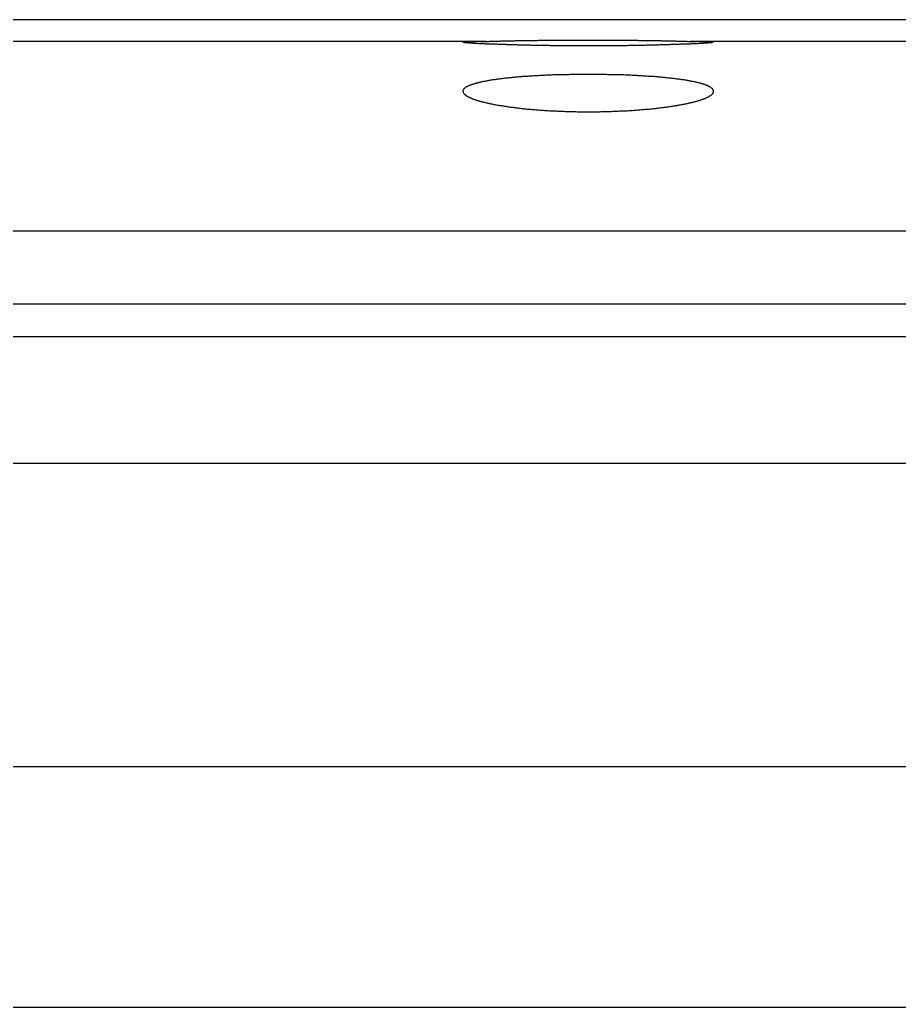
# Model space of a CAD drawing. Header units: millimetres. Extents: x -945625 to 316, y 6 to 533140.
# Drawn here: x -945394.83 to -945389.04, y 532390.01 to 532396.51 of the extents above; entities that cross this region are included whole.
import ezdxf

# ---------------------------------------------------------------- set-up
doc = ezdxf.new("R2010")
doc.units = ezdxf.units.MM
doc.header["$LTSCALE"] = 4

msp = doc.modelspace()

# ---------------------------------------------------------------- linework, layer by layer
at = {"color": 7, "linetype": 'Continuous'}
for p, q in [((-945370.2844, 532396.5092), (-945400.8844, 532396.5092)), ((-945391.7958, 532396.3653), (-945400.8844, 532396.3653)), ((-945391.7958, 532396.3652), (-945391.7406, 532396.3652)), ((-945390.4282, 532396.3652), (-945390.3729, 532396.3652)), ((-945388.3958, 532396.3653), (-945390.3729, 532396.3653)), ((-945354.8844, 532395.118), (-945400.8844, 532395.118)), ((-945400.8844, 532394.6388), (-945354.8844, 532394.6388)), ((-945462.6844, 532394.425), (-945343.4844, 532394.425)), ((-945343.4844, 532393.589), (-945462.6844, 532393.589)), ((-945343.4844, 532391.5908), (-945462.6844, 532391.5908)), ((-945454.4844, 532390.0092), (-945353.8844, 532390.0092))]:
    msp.add_line(p, q, dxfattribs=at)
for points in [[(-945391.7405, 532396.3647), (-945391.7455, 532396.3647), (-945391.7495, 532396.3647), (-945391.7545, 532396.3657), (-945391.7595, 532396.3657), (-945391.7635, 532396.3657), (-945391.7675, 532396.3657), (-945391.7725, 532396.3657), (-945391.7765, 532396.3657), (-945391.7805, 532396.3657), (-945391.7845, 532396.3657), (-945391.7885, 532396.3657), (-945391.7925, 532396.3657), (-945391.7965, 532396.3657), (-945391.8005, 532396.3657), (-945391.8045, 532396.3657), (-945391.8085, 532396.3657), (-945391.8115, 532396.3657), (-945391.8155, 532396.3657), (-945391.8185, 532396.3657), (-945391.8225, 532396.3657), (-945391.8255, 532396.3647), (-945391.8295, 532396.3647), (-945391.8325, 532396.3647), (-945391.8355, 532396.3647), (-945391.8385, 532396.3647), (-945391.8415, 532396.3647), (-945391.8445, 532396.3647), (-945391.8475, 532396.3647), (-945391.8505, 532396.3647), (-945391.8535, 532396.3647), (-945391.8565, 532396.3647), (-945391.8585, 532396.3647), (-945391.8615, 532396.3647), (-945391.8645, 532396.3647), (-945391.8665, 532396.3647), (-945391.8715, 532396.3647), (-945391.8735, 532396.3647), (-945391.8775, 532396.3647), (-945391.8795, 532396.3647), (-945391.8835, 532396.3647), (-945391.8855, 532396.3647), (-945391.8895, 532396.3647), (-945391.8925, 532396.3637), (-945391.8955, 532396.3637), (-945391.8985, 532396.3637), (-945391.9005, 532396.3637), (-945391.9025, 532396.3637), (-945391.9055, 532396.3637), (-945391.9075, 532396.3627), (-945391.9095, 532396.3627), (-945391.9075, 532396.3617), (-945391.9055, 532396.3607), (-945391.9025, 532396.3607), (-945391.9005, 532396.3607), (-945391.8985, 532396.3597), (-945391.8955, 532396.3597), (-945391.8935, 532396.3597), (-945391.8895, 532396.3597), (-945391.8865, 532396.3587), (-945391.8825, 532396.3587), (-945391.8805, 532396.3587), (-945391.8765, 532396.3587), (-945391.8745, 532396.3577), (-945391.8695, 532396.3577), (-945391.8645, 532396.3577), (-945391.8625, 532396.3577), (-945391.8595, 532396.3567), (-945391.8575, 532396.3567), (-945391.8545, 532396.3567), (-945391.8515, 532396.3567), (-945391.8485, 532396.3567), (-945391.8455, 532396.3567), (-945391.8435, 532396.3557), (-945391.8395, 532396.3557), (-945391.8365, 532396.3557), (-945391.8335, 532396.3557), (-945391.8305, 532396.3557), (-945391.8275, 532396.3547), (-945391.8235, 532396.3547), (-945391.8205, 532396.3547), (-945391.8165, 532396.3547), (-945391.8135, 532396.3547), (-945391.8095, 532396.3547), (-945391.8055, 532396.3537), (-945391.8025, 532396.3537), (-945391.7985, 532396.3537), (-945391.7945, 532396.3537), (-945391.7905, 532396.3537), (-945391.7865, 532396.3527), (-945391.7825, 532396.3527), (-945391.7785, 532396.3527), (-945391.7735, 532396.3527), (-945391.7695, 532396.3527), (-945391.7655, 532396.3527), (-945391.7605, 532396.3517), (-945391.7565, 532396.3517), (-945391.7515, 532396.3517), (-945391.7475, 532396.3517), (-945391.7425, 532396.3517), (-945391.7375, 532396.3507), (-945391.7335, 532396.3507), (-945391.7285, 532396.3507), (-945391.7235, 532396.3507), (-945391.7185, 532396.3507), (-945391.7135, 532396.3497), (-945391.7085, 532396.3497), (-945391.7035, 532396.3497), (-945391.6985, 532396.3497), (-945391.6935, 532396.3497), (-945391.6885, 532396.3497), (-945391.6825, 532396.3487), (-945391.6775, 532396.3487), (-945391.6725, 532396.3487), (-945391.6665, 532396.3487), (-945391.6615, 532396.3487), (-945391.6555, 532396.3477), (-945391.6505, 532396.3477), (-945391.6445, 532396.3477), (-945391.6395, 532396.3477), (-945391.6335, 532396.3477), (-945391.6275, 532396.3477), (-945391.6225, 532396.3467), (-945391.6165, 532396.3467), (-945391.6105, 532396.3467), (-945391.6045, 532396.3467), (-945391.5985, 532396.3467), (-945391.5925, 532396.3467), (-945391.5865, 532396.3457), (-945391.5805, 532396.3457), (-945391.5745, 532396.3457), (-945391.5685, 532396.3457), (-945391.5625, 532396.3457), (-945391.5565, 532396.3457), (-945391.5505, 532396.3447), (-945391.5435, 532396.3447), (-945391.5375, 532396.3447), (-945391.5315, 532396.3447), (-945391.5245, 532396.3447), (-945391.5185, 532396.3447), (-945391.5125, 532396.3447), (-945391.5055, 532396.3437), (-945391.4995, 532396.3437), (-945391.4925, 532396.3437), (-945391.4865, 532396.3437), (-945391.4795, 532396.3437), (-945391.4735, 532396.3437), (-945391.4665, 532396.3437), (-945391.4595, 532396.3427), (-945391.4525, 532396.3427), (-945391.4465, 532396.3427), (-945391.4395, 532396.3427), (-945391.4325, 532396.3427), (-945391.4255, 532396.3427), (-945391.4195, 532396.3427), (-945391.4125, 532396.3427), (-945391.4055, 532396.3417), (-945391.3985, 532396.3417), (-945391.3915, 532396.3417), (-945391.3845, 532396.3417), (-945391.3775, 532396.3417), (-945391.3705, 532396.3417), (-945391.3635, 532396.3417), (-945391.3565, 532396.3417), (-945391.3495, 532396.3417), (-945391.3415, 532396.3417), (-945391.3345, 532396.3407), (-945391.3275, 532396.3407), (-945391.3205, 532396.3407), (-945391.3135, 532396.3407), (-945391.3055, 532396.3407), (-945391.2985, 532396.3407), (-945391.2915, 532396.3407), (-945391.2845, 532396.3407), (-945391.2765, 532396.3407), (-945391.2695, 532396.3407), (-945391.2615, 532396.3407), (-945391.2545, 532396.3407), (-945391.2475, 532396.3407), (-945391.2395, 532396.3397), (-945391.2325, 532396.3397), (-945391.2245, 532396.3397), (-945391.2175, 532396.3397), (-945391.2095, 532396.3397), (-945391.2025, 532396.3397), (-945391.1945, 532396.3397), (-945391.1875, 532396.3397), (-945391.1795, 532396.3397), (-945391.1725, 532396.3397), (-945391.1645, 532396.3397), (-945391.1575, 532396.3397), (-945391.1495, 532396.3397), (-945391.1415, 532396.3397), (-945391.1345, 532396.3397), (-945391.1265, 532396.3397), (-945391.1185, 532396.3397), (-945391.1115, 532396.3397), (-945391.1035, 532396.3397), (-945391.0955, 532396.3397), (-945391.0885, 532396.3397), (-945391.0805, 532396.3397), (-945391.0725, 532396.3397), (-945391.0645, 532396.3397), (-945391.0575, 532396.3397), (-945391.0495, 532396.3397), (-945391.0415, 532396.3397), (-945391.0335, 532396.3397), (-945391.0255, 532396.3397), (-945391.0185, 532396.3397), (-945391.0105, 532396.3397), (-945391.0025, 532396.3397), (-945390.9945, 532396.3397), (-945390.9875, 532396.3397), (-945390.9795, 532396.3397), (-945390.9715, 532396.3397), (-945390.9645, 532396.3397), (-945390.9565, 532396.3397), (-945390.9485, 532396.3397), (-945390.9415, 532396.3397), (-945390.9335, 532396.3397), (-945390.9255, 532396.3397), (-945390.9185, 532396.3407), (-945390.9105, 532396.3407), (-945390.9035, 532396.3407), (-945390.8955, 532396.3407), (-945390.8875, 532396.3407), (-945390.8805, 532396.3407), (-945390.8725, 532396.3407), (-945390.8655, 532396.3407), (-945390.8575, 532396.3407), (-945390.8505, 532396.3407), (-945390.8425, 532396.3407), (-945390.8355, 532396.3407), (-945390.8285, 532396.3407), (-945390.8205, 532396.3417), (-945390.8135, 532396.3417), (-945390.8065, 532396.3417), (-945390.7985, 532396.3417), (-945390.7915, 532396.3417), (-945390.7845, 532396.3417), (-945390.7775, 532396.3417), (-945390.7695, 532396.3417), (-945390.7625, 532396.3417), (-945390.7555, 532396.3427), (-945390.7485, 532396.3427), (-945390.7415, 532396.3427), (-945390.7345, 532396.3427), (-945390.7275, 532396.3427), (-945390.7205, 532396.3427), (-945390.7135, 532396.3427), (-945390.7065, 532396.3427), (-945390.6995, 532396.3437), (-945390.6925, 532396.3437), (-945390.6855, 532396.3437), (-945390.6785, 532396.3437), (-945390.6715, 532396.3437), (-945390.6655, 532396.3437), (-945390.6585, 532396.3437), (-945390.6515, 532396.3447), (-945390.6455, 532396.3447), (-945390.6385, 532396.3447), (-945390.6325, 532396.3447), (-945390.6255, 532396.3447), (-945390.6195, 532396.3447), (-945390.6135, 532396.3457), (-945390.6065, 532396.3457), (-945390.6005, 532396.3457), (-945390.5945, 532396.3457), (-945390.5885, 532396.3457), (-945390.5815, 532396.3457), (-945390.5755, 532396.3467), (-945390.5695, 532396.3467), (-945390.5635, 532396.3467), (-945390.5575, 532396.3467), (-945390.5525, 532396.3467), (-945390.5465, 532396.3467), (-945390.5405, 532396.3477), (-945390.5345, 532396.3477), (-945390.5285, 532396.3477), (-945390.5235, 532396.3477), (-945390.5175, 532396.3477), (-945390.5125, 532396.3477), (-945390.5065, 532396.3487), (-945390.5015, 532396.3487), (-945390.4955, 532396.3487), (-945390.4905, 532396.3487), (-945390.4855, 532396.3487), (-945390.4805, 532396.3497), (-945390.4745, 532396.3497), (-945390.4695, 532396.3497), (-945390.4645, 532396.3497), (-945390.4595, 532396.3497), (-945390.4545, 532396.3497), (-945390.4495, 532396.3507), (-945390.4445, 532396.3507), (-945390.4405, 532396.3507), (-945390.4355, 532396.3507), (-945390.4305, 532396.3507), (-945390.4265, 532396.3517), (-945390.4215, 532396.3517), (-945390.4165, 532396.3517), (-945390.4125, 532396.3517), (-945390.4085, 532396.3517), (-945390.4035, 532396.3527), (-945390.3995, 532396.3527), (-945390.3955, 532396.3527), (-945390.3915, 532396.3527), (-945390.3865, 532396.3527), (-945390.3825, 532396.3527), (-945390.3785, 532396.3537), (-945390.3745, 532396.3537), (-945390.3715, 532396.3537), (-945390.3675, 532396.3537), (-945390.3635, 532396.3537), (-945390.3595, 532396.3547), (-945390.3565, 532396.3547), (-945390.3525, 532396.3547), (-945390.3495, 532396.3547), (-945390.3455, 532396.3547), (-945390.3425, 532396.3547), (-945390.3385, 532396.3557), (-945390.3355, 532396.3557), (-945390.3325, 532396.3557), (-945390.3295, 532396.3557), (-945390.3265, 532396.3557), (-945390.3235, 532396.3567), (-945390.3205, 532396.3567), (-945390.3175, 532396.3567), (-945390.3145, 532396.3567), (-945390.3115, 532396.3567), (-945390.3095, 532396.3567), (-945390.3065, 532396.3577), (-945390.3035, 532396.3577), (-945390.2995, 532396.3577), (-945390.2965, 532396.3577), (-945390.2945, 532396.3577), (-945390.2925, 532396.3587), (-945390.2885, 532396.3587), (-945390.2865, 532396.3587), (-945390.2825, 532396.3587), (-945390.2805, 532396.3587), (-945390.2785, 532396.3597), (-945390.2755, 532396.3597), (-945390.2725, 532396.3597), (-945390.2705, 532396.3597), (-945390.2685, 532396.3607), (-945390.2655, 532396.3607), (-945390.2635, 532396.3607), (-945390.2615, 532396.3617), (-945390.2635, 532396.3637), (-945390.2655, 532396.3637), (-945390.2685, 532396.3637), (-945390.2705, 532396.3637), (-945390.2735, 532396.3637), (-945390.2765, 532396.3637), (-945390.2795, 532396.3637), (-945390.2825, 532396.3647), (-945390.2845, 532396.3647), (-945390.2885, 532396.3647), (-945390.2905, 532396.3647), (-945390.2945, 532396.3647), (-945390.2965, 532396.3647), (-945390.3015, 532396.3647), (-945390.3065, 532396.3647), (-945390.3115, 532396.3647), (-945390.3135, 532396.3647), (-945390.3165, 532396.3647), (-945390.3195, 532396.3647), (-945390.3225, 532396.3647), (-945390.3255, 532396.3647), (-945390.3285, 532396.3647), (-945390.3315, 532396.3647), (-945390.3345, 532396.3647), (-945390.3375, 532396.3647), (-945390.3405, 532396.3647), (-945390.3445, 532396.3647), (-945390.3475, 532396.3647), (-945390.3505, 532396.3647), (-945390.3545, 532396.3657), (-945390.3575, 532396.3657), (-945390.3615, 532396.3657), (-945390.3655, 532396.3657), (-945390.3695, 532396.3657), (-945390.3725, 532396.3657), (-945390.3765, 532396.3657), (-945390.3805, 532396.3657), (-945390.3845, 532396.3657), (-945390.3885, 532396.3657), (-945390.3925, 532396.3657), (-945390.3975, 532396.3657), (-945390.4015, 532396.3657), (-945390.4055, 532396.3657), (-945390.4105, 532396.3657), (-945390.4145, 532396.3657), (-945390.4185, 532396.3647), (-945390.4235, 532396.3647), (-945390.4285, 532396.3647)], [(-945390.4285, 532396.3647), (-945390.4335, 532396.3657), (-945390.4385, 532396.3657), (-945390.4435, 532396.3657), (-945390.4485, 532396.3657), (-945390.4535, 532396.3657), (-945390.4585, 532396.3657), (-945390.4635, 532396.3657), (-945390.4685, 532396.3667), (-945390.4745, 532396.3667), (-945390.4795, 532396.3667), (-945390.4855, 532396.3667), (-945390.4905, 532396.3667), (-945390.4965, 532396.3667), (-945390.5015, 532396.3667), (-945390.5075, 532396.3677), (-945390.5135, 532396.3677), (-945390.5185, 532396.3677), (-945390.5245, 532396.3677), (-945390.5305, 532396.3677), (-945390.5365, 532396.3677), (-945390.5425, 532396.3677), (-945390.5485, 532396.3677), (-945390.5545, 532396.3687), (-945390.5605, 532396.3687), (-945390.5665, 532396.3687), (-945390.5725, 532396.3687), (-945390.5795, 532396.3687), (-945390.5855, 532396.3687), (-945390.5915, 532396.3687), (-945390.5985, 532396.3687), (-945390.6045, 532396.3697), (-945390.6105, 532396.3697), (-945390.6175, 532396.3697), (-945390.6245, 532396.3697), (-945390.6305, 532396.3697), (-945390.6375, 532396.3697), (-945390.6435, 532396.3697), (-945390.6505, 532396.3697), (-945390.6575, 532396.3697), (-945390.6645, 532396.3697), (-945390.6705, 532396.3707), (-945390.6775, 532396.3707), (-945390.6845, 532396.3707), (-945390.6915, 532396.3707), (-945390.6985, 532396.3707), (-945390.7055, 532396.3707), (-945390.7125, 532396.3707), (-945390.7195, 532396.3707), (-945390.7265, 532396.3707), (-945390.7335, 532396.3707), (-945390.7415, 532396.3707), (-945390.7485, 532396.3707), (-945390.7555, 532396.3717), (-945390.7625, 532396.3717), (-945390.7705, 532396.3717), (-945390.7775, 532396.3717), (-945390.7845, 532396.3717), (-945390.7925, 532396.3717), (-945390.7995, 532396.3717), (-945390.8075, 532396.3717), (-945390.8145, 532396.3717), (-945390.8225, 532396.3717), (-945390.8295, 532396.3717), (-945390.8375, 532396.3717), (-945390.8445, 532396.3717), (-945390.8525, 532396.3717), (-945390.8605, 532396.3717), (-945390.8675, 532396.3717), (-945390.8755, 532396.3727), (-945390.8835, 532396.3727), (-945390.8905, 532396.3727), (-945390.8985, 532396.3727), (-945390.9065, 532396.3727), (-945390.9145, 532396.3727), (-945390.9225, 532396.3727), (-945390.9305, 532396.3727), (-945390.9375, 532396.3727), (-945390.9455, 532396.3727), (-945390.9535, 532396.3727), (-945390.9615, 532396.3727), (-945390.9695, 532396.3727), (-945390.9775, 532396.3727), (-945390.9855, 532396.3727), (-945390.9935, 532396.3727), (-945391.0015, 532396.3727), (-945391.0095, 532396.3727), (-945391.0175, 532396.3727), (-945391.0265, 532396.3727), (-945391.0345, 532396.3727), (-945391.0425, 532396.3727), (-945391.0505, 532396.3727), (-945391.0585, 532396.3727), (-945391.0665, 532396.3727), (-945391.0745, 532396.3727), (-945391.0825, 532396.3727), (-945391.0915, 532396.3727), (-945391.0995, 532396.3727), (-945391.1075, 532396.3727), (-945391.1155, 532396.3727), (-945391.1235, 532396.3727), (-945391.1315, 532396.3727), (-945391.1395, 532396.3727), (-945391.1475, 532396.3727), (-945391.1555, 532396.3727), (-945391.1635, 532396.3727), (-945391.1715, 532396.3727), (-945391.1795, 532396.3727), (-945391.1875, 532396.3727), (-945391.1955, 532396.3727), (-945391.2025, 532396.3727), (-945391.2105, 532396.3727), (-945391.2185, 532396.3727), (-945391.2265, 532396.3727), (-945391.2345, 532396.3727), (-945391.2425, 532396.3727), (-945391.2495, 532396.3727), (-945391.2575, 532396.3727), (-945391.2655, 532396.3727), (-945391.2735, 532396.3727), (-945391.2805, 532396.3727), (-945391.2885, 532396.3727), (-945391.2965, 532396.3727), (-945391.3035, 532396.3717), (-945391.3115, 532396.3717), (-945391.3185, 532396.3717), (-945391.3265, 532396.3717), (-945391.3335, 532396.3717), (-945391.3415, 532396.3717), (-945391.3485, 532396.3717), (-945391.3565, 532396.3717), (-945391.3635, 532396.3717), (-945391.3715, 532396.3717), (-945391.3785, 532396.3717), (-945391.3855, 532396.3717), (-945391.3935, 532396.3717), (-945391.4005, 532396.3717), (-945391.4075, 532396.3717), (-945391.4145, 532396.3717), (-945391.4215, 532396.3707), (-945391.4295, 532396.3707), (-945391.4365, 532396.3707), (-945391.4435, 532396.3707), (-945391.4505, 532396.3707), (-945391.4575, 532396.3707), (-945391.4645, 532396.3707), (-945391.4715, 532396.3707), (-945391.4785, 532396.3707), (-945391.4855, 532396.3707), (-945391.4915, 532396.3707), (-945391.4985, 532396.3707), (-945391.5055, 532396.3697), (-945391.5125, 532396.3697), (-945391.5185, 532396.3697), (-945391.5255, 532396.3697), (-945391.5325, 532396.3697), (-945391.5385, 532396.3697), (-945391.5455, 532396.3697), (-945391.5515, 532396.3697), (-945391.5585, 532396.3697), (-945391.5645, 532396.3697), (-945391.5715, 532396.3687), (-945391.5775, 532396.3687), (-945391.5835, 532396.3687), (-945391.5895, 532396.3687), (-945391.5965, 532396.3687), (-945391.6025, 532396.3687), (-945391.6085, 532396.3687), (-945391.6145, 532396.3687), (-945391.6205, 532396.3677), (-945391.6265, 532396.3677), (-945391.6325, 532396.3677), (-945391.6385, 532396.3677), (-945391.6445, 532396.3677), (-945391.6495, 532396.3677), (-945391.6555, 532396.3677), (-945391.6615, 532396.3677), (-945391.6665, 532396.3667), (-945391.6725, 532396.3667), (-945391.6785, 532396.3667), (-945391.6835, 532396.3667), (-945391.6895, 532396.3667), (-945391.6945, 532396.3667), (-945391.6995, 532396.3667), (-945391.7055, 532396.3667), (-945391.7105, 532396.3657), (-945391.7155, 532396.3657), (-945391.7205, 532396.3657), (-945391.7255, 532396.3657), (-945391.7305, 532396.3657), (-945391.7355, 532396.3657), (-945391.7405, 532396.3647)], [(-945391.0845, 532395.9037), (-945391.0755, 532395.9037), (-945391.0665, 532395.9037), (-945391.0575, 532395.9037), (-945391.0475, 532395.9037), (-945391.0385, 532395.9037), (-945391.0295, 532395.9037), (-945391.0205, 532395.9037), (-945391.0115, 532395.9037), (-945391.0025, 532395.9047), (-945390.9935, 532395.9047), (-945390.9845, 532395.9047), (-945390.9755, 532395.9047), (-945390.9665, 532395.9047), (-945390.9585, 532395.9057), (-945390.9495, 532395.9057), (-945390.9405, 532395.9057), (-945390.9315, 532395.9057), (-945390.9225, 532395.9067), (-945390.9135, 532395.9067), (-945390.9055, 532395.9067), (-945390.8965, 532395.9077), (-945390.8875, 532395.9077), (-945390.8795, 532395.9087), (-945390.8705, 532395.9087), (-945390.8615, 532395.9087), (-945390.8535, 532395.9097), (-945390.8445, 532395.9097), (-945390.8365, 532395.9107), (-945390.8275, 532395.9107), (-945390.8195, 532395.9117), (-945390.8105, 532395.9117), (-945390.8025, 532395.9127), (-945390.7935, 532395.9127), (-945390.7855, 532395.9137), (-945390.7775, 532395.9137), (-945390.7695, 532395.9147), (-945390.7605, 532395.9157), (-945390.7525, 532395.9157), (-945390.7445, 532395.9167), (-945390.7365, 532395.9177), (-945390.7285, 532395.9177), (-945390.7205, 532395.9187), (-945390.7125, 532395.9197), (-945390.7045, 532395.9197), (-945390.6965, 532395.9207), (-945390.6885, 532395.9217), (-945390.6815, 532395.9217), (-945390.6735, 532395.9227), (-945390.6655, 532395.9237), (-945390.6575, 532395.9247), (-945390.6505, 532395.9257), (-945390.6425, 532395.9257), (-945390.6355, 532395.9267), (-945390.6275, 532395.9277), (-945390.6205, 532395.9287), (-945390.6135, 532395.9297), (-945390.6055, 532395.9307), (-945390.5985, 532395.9317), (-945390.5915, 532395.9317), (-945390.5845, 532395.9327), (-945390.5775, 532395.9337), (-945390.5705, 532395.9347), (-945390.5635, 532395.9357), (-945390.5565, 532395.9367), (-945390.5495, 532395.9377), (-945390.5425, 532395.9387), (-945390.5355, 532395.9397), (-945390.5285, 532395.9407), (-945390.5225, 532395.9417), (-945390.5155, 532395.9427), (-945390.5095, 532395.9437), (-945390.5025, 532395.9447), (-945390.4965, 532395.9467), (-945390.4905, 532395.9477), (-945390.4835, 532395.9487), (-945390.4775, 532395.9497), (-945390.4715, 532395.9507), (-945390.4655, 532395.9517), (-945390.4595, 532395.9527), (-945390.4535, 532395.9537), (-945390.4475, 532395.9557), (-945390.4415, 532395.9567), (-945390.4365, 532395.9577), (-945390.4305, 532395.9587), (-945390.4255, 532395.9597), (-945390.4195, 532395.9617), (-945390.4145, 532395.9627), (-945390.4085, 532395.9637), (-945390.4035, 532395.9647), (-945390.3985, 532395.9667), (-945390.3935, 532395.9677), (-945390.3885, 532395.9687), (-945390.3835, 532395.9697), (-945390.3795, 532395.9717), (-945390.3745, 532395.9727), (-945390.3695, 532395.9737), (-945390.3655, 532395.9747), (-945390.3615, 532395.9767), (-945390.3565, 532395.9777), (-945390.3525, 532395.9787), (-945390.3485, 532395.9807), (-945390.3445, 532395.9817), (-945390.3405, 532395.9827), (-945390.3365, 532395.9837), (-945390.3325, 532395.9857), (-945390.3295, 532395.9867), (-945390.3255, 532395.9877), (-945390.3225, 532395.9897), (-945390.3185, 532395.9907), (-945390.3155, 532395.9917), (-945390.3125, 532395.9937), (-945390.3095, 532395.9947), (-945390.3065, 532395.9957), (-945390.3035, 532395.9977), (-945390.3005, 532395.9987), (-945390.2975, 532395.9997), (-945390.2945, 532396.0017), (-945390.2925, 532396.0027), (-945390.2895, 532396.0047), (-945390.2875, 532396.0057), (-945390.2855, 532396.0067), (-945390.2835, 532396.0087), (-945390.2805, 532396.0097), (-945390.2785, 532396.0107), (-945390.2775, 532396.0127), (-945390.2755, 532396.0137), (-945390.2735, 532396.0147), (-945390.2715, 532396.0167), (-945390.2695, 532396.0187), (-945390.2675, 532396.0207), (-945390.2655, 532396.0237), (-945390.2635, 532396.0257), (-945390.2625, 532396.0277), (-945390.2615, 532396.0297), (-945390.2605, 532396.0317), (-945390.2595, 532396.0337), (-945390.2595, 532396.0367), (-945390.2595, 532396.0397), (-945390.2595, 532396.0427), (-945390.2605, 532396.0447), (-945390.2615, 532396.0467), (-945390.2625, 532396.0487), (-945390.2635, 532396.0507), (-945390.2655, 532396.0527), (-945390.2675, 532396.0557), (-945390.2695, 532396.0567), (-945390.2725, 532396.0597), (-945390.2755, 532396.0617), (-945390.2775, 532396.0627), (-945390.2795, 532396.0647), (-945390.2815, 532396.0657), (-945390.2835, 532396.0667), (-945390.2855, 532396.0677), (-945390.2875, 532396.0697), (-945390.2905, 532396.0707), (-945390.2925, 532396.0717), (-945390.2955, 532396.0727), (-945390.2975, 532396.0747), (-945390.3005, 532396.0757), (-945390.3035, 532396.0767), (-945390.3065, 532396.0777), (-945390.3095, 532396.0787), (-945390.3125, 532396.0797), (-945390.3155, 532396.0817), (-945390.3195, 532396.0827), (-945390.3225, 532396.0837), (-945390.3255, 532396.0847), (-945390.3295, 532396.0857), (-945390.3335, 532396.0867), (-945390.3365, 532396.0877), (-945390.3405, 532396.0887), (-945390.3445, 532396.0907), (-945390.3485, 532396.0917), (-945390.3525, 532396.0927), (-945390.3565, 532396.0937), (-945390.3615, 532396.0947), (-945390.3655, 532396.0957), (-945390.3695, 532396.0967), (-945390.3745, 532396.0977), (-945390.3795, 532396.0987), (-945390.3835, 532396.0997), (-945390.3885, 532396.1007), (-945390.3935, 532396.1017), (-945390.3985, 532396.1027), (-945390.4035, 532396.1037), (-945390.4085, 532396.1047), (-945390.4135, 532396.1057), (-945390.4185, 532396.1067), (-945390.4245, 532396.1077), (-945390.4295, 532396.1087), (-945390.4355, 532396.1097), (-945390.4405, 532396.1107), (-945390.4465, 532396.1117), (-945390.4525, 532396.1127), (-945390.4575, 532396.1127), (-945390.4635, 532396.1137), (-945390.4695, 532396.1147), (-945390.4755, 532396.1157), (-945390.4815, 532396.1167), (-945390.4885, 532396.1177), (-945390.4945, 532396.1187), (-945390.5005, 532396.1187), (-945390.5075, 532396.1197), (-945390.5135, 532396.1207), (-945390.5205, 532396.1217), (-945390.5265, 532396.1227), (-945390.5335, 532396.1227), (-945390.5405, 532396.1237), (-945390.5475, 532396.1247), (-945390.5545, 532396.1257), (-945390.5615, 532396.1257), (-945390.5685, 532396.1267), (-945390.5755, 532396.1277), (-945390.5825, 532396.1287), (-945390.5905, 532396.1287), (-945390.5975, 532396.1297), (-945390.6045, 532396.1307), (-945390.6125, 532396.1307), (-945390.6195, 532396.1317), (-945390.6275, 532396.1327), (-945390.6355, 532396.1327), (-945390.6425, 532396.1337), (-945390.6505, 532396.1347), (-945390.6585, 532396.1347), (-945390.6665, 532396.1357), (-945390.6745, 532396.1357), (-945390.6825, 532396.1367), (-945390.6905, 532396.1367), (-945390.6985, 532396.1377), (-945390.7065, 532396.1377), (-945390.7145, 532396.1387), (-945390.7225, 532396.1387), (-945390.7305, 532396.1397), (-945390.7385, 532396.1397), (-945390.7475, 532396.1407), (-945390.7555, 532396.1407), (-945390.7635, 532396.1417), (-945390.7725, 532396.1417), (-945390.7805, 532396.1427), (-945390.7895, 532396.1427), (-945390.7975, 532396.1427), (-945390.8065, 532396.1437), (-945390.8145, 532396.1437), (-945390.8235, 532396.1447), (-945390.8325, 532396.1447), (-945390.8405, 532396.1447), (-945390.8495, 532396.1457), (-945390.8585, 532396.1457), (-945390.8665, 532396.1457), (-945390.8755, 532396.1457), (-945390.8845, 532396.1467), (-945390.8935, 532396.1467), (-945390.9025, 532396.1467), (-945390.9105, 532396.1467), (-945390.9195, 532396.1477), (-945390.9285, 532396.1477), (-945390.9375, 532396.1477), (-945390.9465, 532396.1477), (-945390.9555, 532396.1477), (-945390.9645, 532396.1487), (-945390.9735, 532396.1487), (-945390.9825, 532396.1487), (-945390.9915, 532396.1487), (-945391.0005, 532396.1487), (-945391.0095, 532396.1487), (-945391.0185, 532396.1487), (-945391.0285, 532396.1487), (-945391.0375, 532396.1487), (-945391.0465, 532396.1497), (-945391.0555, 532396.1497), (-945391.0645, 532396.1497), (-945391.0735, 532396.1497), (-945391.0825, 532396.1497), (-945391.0925, 532396.1497), (-945391.1015, 532396.1497), (-945391.1105, 532396.1497), (-945391.1195, 532396.1497), (-945391.1285, 532396.1497), (-945391.1385, 532396.1487), (-945391.1475, 532396.1487), (-945391.1565, 532396.1487), (-945391.1655, 532396.1487), (-945391.1745, 532396.1487), (-945391.1835, 532396.1487), (-945391.1925, 532396.1487), (-945391.2025, 532396.1487), (-945391.2115, 532396.1477), (-945391.2205, 532396.1477), (-945391.2295, 532396.1477), (-945391.2385, 532396.1477), (-945391.2475, 532396.1477), (-945391.2555, 532396.1467), (-945391.2645, 532396.1467), (-945391.2735, 532396.1467), (-945391.2825, 532396.1467), (-945391.2915, 532396.1457), (-945391.3005, 532396.1457), (-945391.3085, 532396.1457), (-945391.3175, 532396.1457), (-945391.3265, 532396.1447), (-945391.3355, 532396.1447), (-945391.3435, 532396.1447), (-945391.3525, 532396.1437), (-945391.3605, 532396.1437), (-945391.3695, 532396.1427), (-945391.3775, 532396.1427), (-945391.3865, 532396.1427), (-945391.3945, 532396.1417), (-945391.4035, 532396.1417), (-945391.4115, 532396.1407), (-945391.4195, 532396.1407), (-945391.4285, 532396.1407), (-945391.4365, 532396.1397), (-945391.4445, 532396.1397), (-945391.4525, 532396.1387), (-945391.4605, 532396.1387), (-945391.4685, 532396.1377), (-945391.4775, 532396.1377), (-945391.4845, 532396.1367), (-945391.4925, 532396.1357), (-945391.5005, 532396.1357), (-945391.5085, 532396.1347), (-945391.5165, 532396.1347), (-945391.5245, 532396.1337), (-945391.5315, 532396.1327), (-945391.5395, 532396.1327), (-945391.5475, 532396.1317), (-945391.5545, 532396.1317), (-945391.5625, 532396.1307), (-945391.5695, 532396.1297), (-945391.5765, 532396.1297), (-945391.5845, 532396.1287), (-945391.5915, 532396.1277), (-945391.5985, 532396.1267), (-945391.6055, 532396.1267), (-945391.6125, 532396.1257), (-945391.6195, 532396.1247), (-945391.6265, 532396.1237), (-945391.6335, 532396.1237), (-945391.6405, 532396.1227), (-945391.6475, 532396.1217), (-945391.6535, 532396.1207), (-945391.6605, 532396.1197), (-945391.6665, 532396.1197), (-945391.6735, 532396.1187), (-945391.6795, 532396.1177), (-945391.6855, 532396.1167), (-945391.6925, 532396.1157), (-945391.6985, 532396.1147), (-945391.7045, 532396.1137), (-945391.7105, 532396.1137), (-945391.7155, 532396.1127), (-945391.7215, 532396.1117), (-945391.7275, 532396.1107), (-945391.7335, 532396.1097), (-945391.7385, 532396.1087), (-945391.7445, 532396.1077), (-945391.7495, 532396.1067), (-945391.7545, 532396.1057), (-945391.7595, 532396.1047), (-945391.7655, 532396.1037), (-945391.7705, 532396.1027), (-945391.7755, 532396.1017), (-945391.7795, 532396.1007), (-945391.7845, 532396.0997), (-945391.7895, 532396.0987), (-945391.7945, 532396.0977), (-945391.7985, 532396.0967), (-945391.8035, 532396.0957), (-945391.8075, 532396.0947), (-945391.8115, 532396.0937), (-945391.8155, 532396.0927), (-945391.8205, 532396.0917), (-945391.8245, 532396.0907), (-945391.8275, 532396.0887), (-945391.8315, 532396.0877), (-945391.8355, 532396.0867), (-945391.8395, 532396.0857), (-945391.8425, 532396.0847), (-945391.8465, 532396.0837), (-945391.8495, 532396.0827), (-945391.8535, 532396.0817), (-945391.8565, 532396.0797), (-945391.8595, 532396.0787), (-945391.8625, 532396.0777), (-945391.8655, 532396.0767), (-945391.8685, 532396.0757), (-945391.8715, 532396.0737), (-945391.8735, 532396.0727), (-945391.8765, 532396.0717), (-945391.8785, 532396.0707), (-945391.8815, 532396.0697), (-945391.8835, 532396.0677), (-945391.8855, 532396.0667), (-945391.8875, 532396.0657), (-945391.8895, 532396.0647), (-945391.8915, 532396.0627), (-945391.8935, 532396.0617), (-945391.8955, 532396.0607)], [(-945391.8955, 532396.0607), (-945391.8985, 532396.0577), (-945391.9015, 532396.0557), (-945391.9025, 532396.0537), (-945391.9045, 532396.0517), (-945391.9055, 532396.0497), (-945391.9075, 532396.0477), (-945391.9085, 532396.0447), (-945391.9095, 532396.0417), (-945391.9095, 532396.0377), (-945391.9095, 532396.0357), (-945391.9085, 532396.0337), (-945391.9085, 532396.0317), (-945391.9075, 532396.0297), (-945391.9055, 532396.0257), (-945391.9035, 532396.0227), (-945391.9015, 532396.0207), (-945391.8995, 532396.0187), (-945391.8965, 532396.0167), (-945391.8955, 532396.0147), (-945391.8935, 532396.0137), (-945391.8915, 532396.0127), (-945391.8895, 532396.0107), (-945391.8875, 532396.0097), (-945391.8855, 532396.0087), (-945391.8835, 532396.0067), (-945391.8815, 532396.0057), (-945391.8795, 532396.0047), (-945391.8765, 532396.0027), (-945391.8745, 532396.0017), (-945391.8715, 532396.0007), (-945391.8685, 532395.9987), (-945391.8655, 532395.9977), (-945391.8625, 532395.9967), (-945391.8595, 532395.9947), (-945391.8565, 532395.9937), (-945391.8535, 532395.9927), (-945391.8505, 532395.9907), (-945391.8475, 532395.9897), (-945391.8435, 532395.9887), (-945391.8405, 532395.9867), (-945391.8365, 532395.9857), (-945391.8325, 532395.9847), (-945391.8285, 532395.9827), (-945391.8245, 532395.9817), (-945391.8205, 532395.9807), (-945391.8165, 532395.9787), (-945391.8125, 532395.9777), (-945391.8085, 532395.9767), (-945391.8045, 532395.9757), (-945391.7995, 532395.9737), (-945391.7955, 532395.9727), (-945391.7905, 532395.9717), (-945391.7855, 532395.9707), (-945391.7815, 532395.9687), (-945391.7765, 532395.9677), (-945391.7715, 532395.9667), (-945391.7665, 532395.9657), (-945391.7615, 532395.9637), (-945391.7555, 532395.9627), (-945391.7505, 532395.9617), (-945391.7455, 532395.9607), (-945391.7395, 532395.9597), (-945391.7345, 532395.9577), (-945391.7285, 532395.9567), (-945391.7225, 532395.9557), (-945391.7165, 532395.9547), (-945391.7115, 532395.9537), (-945391.7055, 532395.9517), (-945391.6995, 532395.9507), (-945391.6935, 532395.9497), (-945391.6875, 532395.9487), (-945391.6805, 532395.9477), (-945391.6745, 532395.9467), (-945391.6685, 532395.9457), (-945391.6625, 532395.9447), (-945391.6555, 532395.9437), (-945391.6495, 532395.9427), (-945391.6425, 532395.9417), (-945391.6365, 532395.9407), (-945391.6295, 532395.9397), (-945391.6225, 532395.9387), (-945391.6155, 532395.9377), (-945391.6095, 532395.9367), (-945391.6025, 532395.9357), (-945391.5955, 532395.9347), (-945391.5885, 532395.9337), (-945391.5815, 532395.9327), (-945391.5745, 532395.9317), (-945391.5665, 532395.9307), (-945391.5595, 532395.9297), (-945391.5525, 532395.9287), (-945391.5455, 532395.9287), (-945391.5375, 532395.9277), (-945391.5305, 532395.9267), (-945391.5225, 532395.9257), (-945391.5155, 532395.9247), (-945391.5075, 532395.9237), (-945391.5005, 532395.9237), (-945391.4925, 532395.9227), (-945391.4845, 532395.9217), (-945391.4775, 532395.9207), (-945391.4695, 532395.9207), (-945391.4615, 532395.9197), (-945391.4535, 532395.9187), (-945391.4455, 532395.9187), (-945391.4375, 532395.9177), (-945391.4295, 532395.9167), (-945391.4215, 532395.9167), (-945391.4135, 532395.9157), (-945391.4055, 532395.9147), (-945391.3975, 532395.9147), (-945391.3895, 532395.9137), (-945391.3815, 532395.9137), (-945391.3725, 532395.9127), (-945391.3645, 532395.9127), (-945391.3565, 532395.9117), (-945391.3475, 532395.9117), (-945391.3395, 532395.9107), (-945391.3305, 532395.9107), (-945391.3225, 532395.9097), (-945391.3145, 532395.9097), (-945391.3055, 532395.9087), (-945391.2965, 532395.9087), (-945391.2885, 532395.9077), (-945391.2795, 532395.9077), (-945391.2715, 532395.9077), (-945391.2625, 532395.9067), (-945391.2535, 532395.9067), (-945391.2455, 532395.9067), (-945391.2365, 532395.9057), (-945391.2275, 532395.9057), (-945391.2185, 532395.9057), (-945391.2095, 532395.9057), (-945391.2015, 532395.9047), (-945391.1925, 532395.9047), (-945391.1835, 532395.9047), (-945391.1745, 532395.9047), (-945391.1655, 532395.9047), (-945391.1565, 532395.9037), (-945391.1475, 532395.9037), (-945391.1385, 532395.9037), (-945391.1295, 532395.9037), (-945391.1205, 532395.9037), (-945391.1115, 532395.9037), (-945391.1025, 532395.9037), (-945391.0935, 532395.9037), (-945391.0845, 532395.9037)]]:
    msp.add_lwpolyline(points, dxfattribs=at)

doc.saveas('drawing.dxf')
